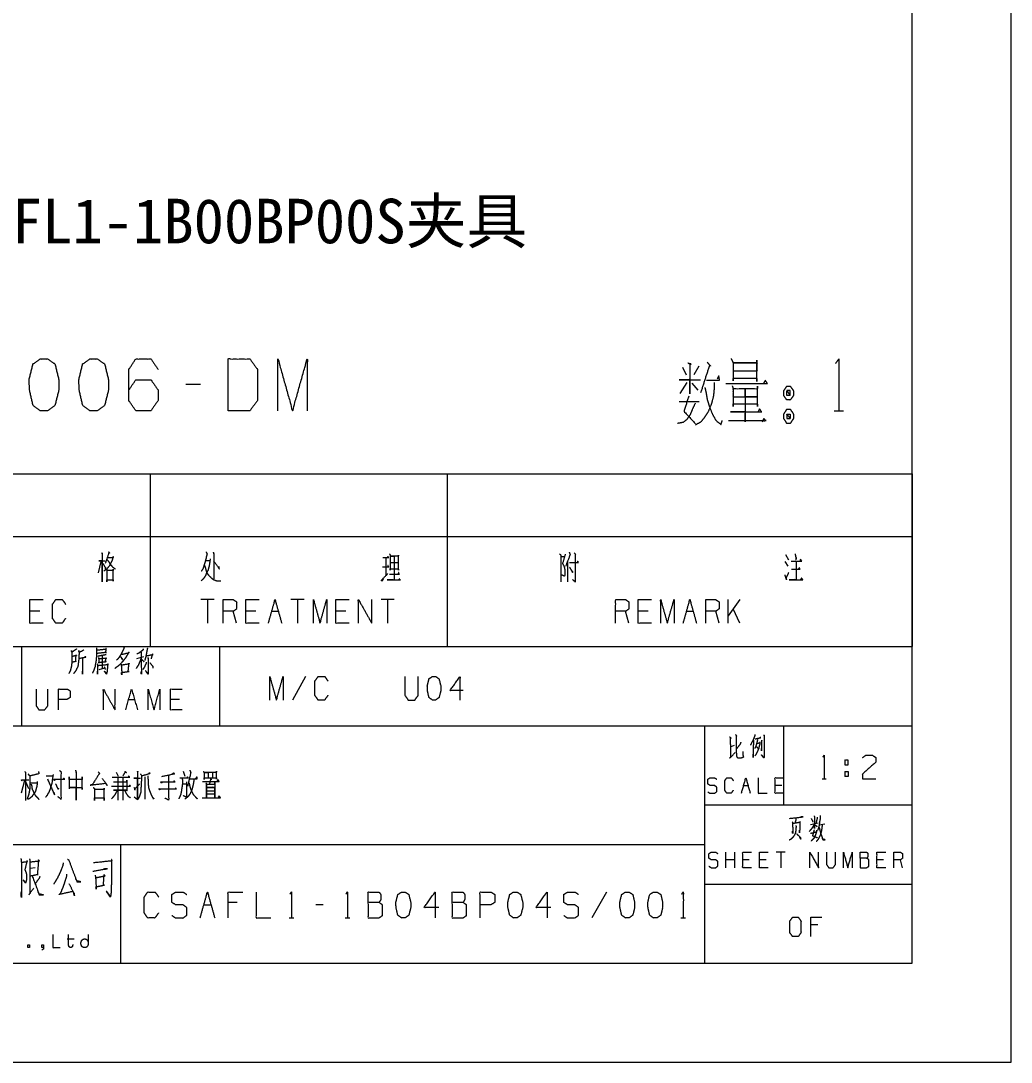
# Model space of a CAD drawing. Header units: millimetres. Extents: x 0 to 594, y 0 to 420.
# Drawn here: x 493.9 to 594, y 0 to 105.2 of the extents above; entities that cross this region are included whole.
import ezdxf

# ---------------------------------------------------------------- set-up
doc = ezdxf.new("R2010")
doc.units = ezdxf.units.MM
doc.layers.add('101', color=7, linetype='Continuous', true_color=0xffffff)

msp = doc.modelspace()

# ---------------------------------------------------------------- linework, layer by layer
at = {"layer": '101', "color": 133, "linetype": 'Continuous', "lineweight": 18}
for p, q in [((594, 0), (594, 420)), ((584, 10), (584, 410)), ((404, 42), (584, 42)), ((494, 42), (494, 34)), ((514, 42), (514, 34)), ((404, 34), (584, 34)), ((563, 34), (563, 10)), ((571, 34), (571, 26)), ((563, 26), (584, 26)), ((454, 22), (563, 22)), ((504, 22), (504, 10)), ((563, 18), (584, 18)), ((25, 10), (584, 10)), ((404, 10), (584, 10)), ((0, 0), (594, 0))]:
    msp.add_line(p, q, dxfattribs=at)
at = {"layer": '101', "color": 72, "linetype": 'Continuous', "lineweight": 18}
for p, q in [((560.79, 70.22), (561.14, 69.45)), ((562.42, 70.33), (561.92, 69.45)), ((512.08, 68.46), (510.6, 68.46)), ((561.22, 68.68), (560.52, 67.58)), ((561.72, 68.62), (562.35, 67.91)), ((560.44, 66.75), (562.46, 66.75)), ((576.12, 65.81), (577.05, 65.81)), ((482, 59.46), (507, 59.46)), ((507, 59.46), (537, 59.46)), ((507, 59.46), (507, 53.11)), ((537, 59.46), (584, 59.46)), ((537, 59.46), (537, 53.11)), ((584, 59.46), (584, 53.11)), ((482, 53.11), (507, 53.11)), ((507, 53.11), (537, 53.11)), ((507, 53.11), (507, 42)), ((537, 53.11), (584, 53.11)), ((537, 53.11), (537, 42)), ((584, 53.11), (584, 42)), ((502.02, 50.6), (501.74, 49.45)), ((512.6, 50.68), (513.03, 50.68)), ((530.81, 50.95), (530.81, 49.13)), ((548.52, 51.1), (548.87, 51.1)), ((549.17, 50.6), (549.17, 48.53)), ((549.84, 51.45), (550.02, 51.3)), ((571.12, 50.6), (571.42, 50.13)), ((571.21, 51.3), (571.51, 50.75)), ((531.25, 50.48), (532.03, 50.48)), ((513.45, 46.74), (512.11, 46.74)), ((512.78, 46.74), (512.78, 44.36)), ((522.56, 46.74), (521.21, 46.74)), ((521.88, 46.74), (521.88, 44.36)), ((531.66, 46.74), (530.32, 46.74)), ((530.99, 46.74), (530.99, 44.36)), ((566.58, 46.74), (565.41, 45.09)), ((565.41, 44.36), (565.41, 46.74)), ((495.85, 45.56), (494.84, 45.56)), ((515.73, 44.36), (515.39, 45.56)), ((517.67, 45.56), (516.66, 45.56)), ((519.27, 45.56), (519.94, 45.56)), ((526.77, 45.56), (525.76, 45.56)), ((555.37, 44.36), (555.04, 45.56)), ((557.31, 45.56), (556.31, 45.56)), ((561.19, 45.56), (561.87, 45.56)), ((564.48, 44.36), (564.14, 45.56)), ((566.58, 44.36), (565.91, 45.79)), ((482, 42), (507, 42)), ((502.15, 41.07), (502.13, 39.77)), ((507, 42), (537, 42)), ((537, 42), (584, 42)), ((505.64, 40.78), (506.36, 40.98)), ((501.85, 39.68), (502.4, 39.83)), ((522.7, 38.97), (521.36, 36.59)), ((504.82, 36.66), (505.41, 36.66)), ((509.94, 36.66), (509.05, 36.66)), ((565.71, 31.9), (566.03, 32.02)), ((494.3, 28.47), (493.97, 27.19)), ((496.49, 28.92), (497.16, 28.92)), ((503.55, 29.29), (503.76, 28.89)), ((506.44, 28.82), (506.44, 26.59)), ((510.31, 29.39), (510.49, 28.89)), ((513.29, 29.24), (513.29, 28.79)), ((574.89, 28.63), (575.31, 28.63)), ((577.2, 29.36), (577.2, 28.88)), ((577.2, 29.36), (577.53, 29.36)), ((494.41, 28.29), (494.71, 27.64)), ((494.83, 28.24), (495.54, 28.24)), ((510.24, 28.12), (510.61, 28.12)), ((512.67, 27.42), (513.52, 27.42)), ((566.97, 27.96), (567.41, 27.96)), ((570.81, 27.96), (570.14, 27.96)), ((505.38, 26.82), (505.7, 26.54)), ((512.67, 27.12), (513.5, 27.12)), ((573.71, 24.03), (574.5, 24.2)), ((574.61, 23.97), (575.16, 24.09)), ((565.17, 19.65), (565.17, 21.22)), ((566.06, 19.65), (566.06, 21.22)), ((571.15, 21.22), (570.26, 21.22)), ((570.71, 21.22), (570.71, 19.65)), ((566.06, 20.45), (565.17, 20.45)), ((567.53, 20.45), (566.87, 20.45)), ((569.23, 20.45), (568.56, 20.45)), ((581.11, 20.45), (580.44, 20.45)), ((583.03, 19.65), (582.81, 20.45)), ((495.37, 19.65), (494.85, 19.58)), ((553.12, 17.19), (551.64, 14.57)), ((512.41, 15.89), (513.15, 15.89)), ((515.78, 16.14), (514.87, 16.14)), ((524.47, 15.89), (523.72, 15.89)), ((521.03, 14.57), (521.5, 14.57)), ((526.69, 14.57), (527.16, 14.57)), ((560.63, 14.57), (561.1, 14.57)), ((574.45, 13.87), (573.76, 13.87)), ((498.59, 12.45), (499.32, 12.45))]:
    msp.add_line(p, q, dxfattribs=at)
for points, knots in [([(496.63, 65.81), (497.37, 66.36), (497.76, 67.91), (497.76, 68.95), (497.37, 70.55), (496.63, 71.05), (495.89, 71.05), (495.15, 70.55), (494.76, 68.95), (494.8, 67.91), (495.15, 66.36), (495.89, 65.81), (496.63, 65.81)], [0, 0, 0.067524, 0.183971, 0.260583, 0.380943, 0.44614, 0.500307, 0.565503, 0.685863, 0.762528, 0.878309, 0.945834, 1, 1]), ([(501.65, 65.81), (502.39, 66.36), (502.78, 67.91), (502.78, 68.95), (502.39, 70.55), (501.65, 71.05), (500.91, 71.05), (500.17, 70.55), (499.78, 68.95), (499.82, 67.91), (500.17, 66.36), (500.91, 65.81), (501.65, 65.81)], [0, 0, 0.067527, 0.183972, 0.260585, 0.380944, 0.446143, 0.500306, 0.565505, 0.685864, 0.76253, 0.87831, 0.945837, 1, 1]), ([(504.84, 67.91), (505.54, 68.95), (507.06, 68.95), (507.8, 67.91), (507.8, 66.86), (507.06, 65.81), (505.54, 65.81), (504.84, 66.86), (504.84, 70), (505.54, 71.05), (507.06, 71.05), (507.8, 70)], [0, 0, 0.076964, 0.169762, 0.248074, 0.312019, 0.39033, 0.483128, 0.560092, 0.751927, 0.82889, 0.921688, 1, 1]), ([(514.88, 65.81), (517.06, 65.81), (517.84, 66.86), (517.84, 70), (517.06, 71.05), (514.88, 71.05), (514.88, 65.81)], [0, 0, 0.142135, 0.22716, 0.43179, 0.516816, 0.658951, 1, 1]), ([(519.9, 65.81), (519.9, 71.05), (521.38, 65.81), (522.86, 71.05), (522.86, 65.81)], [0, 0, 0.245192, 0.5, 0.754808, 1, 1]), ([(561.33, 70.66), (561.68, 70.5), (561.53, 70.61), (561.53, 67.52), (561.53, 68.95), (560.44, 68.95), (562.62, 68.95)], [0, 0, 0.046314, 0.069117, 0.437815, 0.608997, 0.739331, 1, 1]), ([(563.28, 70.72), (563.63, 70.33), (563.52, 70.44), (562.62, 67.63)], [0, 0, 0.143535, 0.187763, 1, 1]), ([(565.69, 71.1), (565.89, 70.72), (565.89, 68.84), (565.89, 69.12), (568.3, 69.12), (568.3, 68.79), (568.3, 70.94), (568.3, 70.66), (565.89, 70.66), (568.3, 70.66), (568.3, 69.83), (565.89, 69.83)], [0, 0, 0.027307, 0.145701, 0.163112, 0.315749, 0.336642, 0.472447, 0.489858, 0.642494, 0.795131, 0.847364, 1, 1]), ([(576.27, 70.61), (576.59, 71.05), (576.59, 65.81)], [0, 0, 0.09349, 1, 1]), ([(563.98, 68.68), (563.98, 68.02), (563.91, 67.3), (563.71, 66.53), (563.4, 65.76), (563.05, 65.2), (562.66, 64.71), (562.11, 64.38)], [0, 0, 0.134098, 0.280226, 0.441583, 0.610314, 0.742768, 0.870661, 1, 1]), ([(563.2, 68.9), (564.53, 68.9), (564.45, 69.34), (564.3, 69.06)], [0, 0, 0.63414, 0.848461, 1, 1]), ([(565.18, 68.57), (569.35, 68.57), (569.16, 68.9), (568.96, 68.57)], [0, 0, 0.844515, 0.922258, 1, 1]), ([(563.05, 68.18), (563.17, 67.63), (563.28, 66.97), (563.52, 66.2), (563.83, 65.43), (564.18, 64.82), (564.68, 64.43), (564.8, 64.82)], [0, 0, 0.122116, 0.267687, 0.442437, 0.622807, 0.774614, 0.912625, 1, 1]), ([(565.81, 68.35), (565.89, 68.07), (565.89, 66.25), (565.89, 66.53), (568.38, 66.53), (568.38, 66.25), (568.38, 68.29), (568.38, 68.02), (565.89, 68.02), (565.89, 67.24), (568.38, 67.24), (567.13, 67.24), (567.13, 68.02), (567.13, 64.71), (567.13, 65.7), (565.65, 65.7), (568.77, 65.7), (568.57, 66.03), (568.42, 65.7)], [0, 0, 0.011507, 0.084582, 0.095654, 0.195852, 0.206924, 0.288857, 0.299929, 0.400127, 0.431128, 0.531326, 0.581426, 0.612427, 0.745292, 0.785151, 0.844643, 0.96989, 0.985311, 1, 1]), ([(571.68, 68.29), (571.33, 68.29), (571.02, 67.85), (571.02, 67.35), (571.33, 66.91), (571.68, 66.91), (572, 67.35), (572, 67.85), (571.68, 68.29)], [0, 0, 0.091005, 0.23114, 0.359866, 0.5, 0.591005, 0.731138, 0.859865, 1, 1]), ([(571.68, 67.35), (571.68, 67.85), (571.33, 67.85)], [0, 0, 0.585837, 1, 1]), ([(571.33, 67.35), (571.68, 67.35), (571.33, 67.85), (571.33, 67.35)], [0, 0, 0.24115, 0.658892, 1, 1]), ([(562.07, 66.58), (561.76, 65.92), (561.57, 65.43), (561.22, 64.93), (560.87, 64.65), (560.28, 64.54)], [0, 0, 0.251053, 0.434039, 0.642622, 0.795772, 1, 1]), ([(561.41, 67.3), (560.94, 65.76), (562.11, 64.49)], [0, 0, 0.483236, 1, 1]), ([(572, 65.48), (571.68, 65.98), (571.33, 65.98), (571.02, 65.48), (571.02, 65.04), (571.33, 64.54), (571.68, 64.54), (572, 65.04), (572, 65.48)], [0, 0, 0.149201, 0.238509, 0.38771, 0.5, 0.649201, 0.738509, 0.88771, 1, 1]), ([(571.68, 65.48), (571.33, 65.48), (571.68, 65.04), (571.68, 65.48)], [0, 0, 0.258809, 0.67459, 1, 1]), ([(571.33, 65.48), (571.33, 65.04), (571.68, 65.04)], [0, 0, 0.557, 1, 1]), ([(565.42, 64.82), (569.2, 64.82), (569, 65.04), (568.85, 64.71)], [0, 0, 0.851383, 0.917655, 1, 1]), ([(502.78, 51.58), (502.88, 51.43), (502.81, 51.45), (502.46, 50.38)], [0, 0, 0.132127, 0.18606, 1, 1]), ([(502.09, 51.45), (502.19, 51.35), (502.14, 51.43), (502.14, 48.53), (502.14, 50.65), (501.79, 50.65), (502.44, 50.65)], [0, 0, 0.023246, 0.037896, 0.500412, 0.839325, 0.895699, 1, 1]), ([(502.71, 51), (503.26, 51), (503.27, 51.1), (503.11, 50.62), (502.88, 50.18), (502.62, 49.85), (502.3, 49.6)], [0, 0, 0.220965, 0.261917, 0.463928, 0.667686, 0.836825, 1, 1]), ([(502.64, 50.78), (502.81, 50.55), (503.01, 50.25), (503.18, 50.05), (503.5, 49.8)], [0, 0, 0.217552, 0.489381, 0.692327, 1, 1]), ([(513.06, 50.85), (512.95, 50.13), (512.88, 49.9), (512.85, 49.73), (512.74, 49.55), (512.65, 49.35), (512.6, 49.2), (512.48, 49), (512.37, 48.85), (512.14, 48.63)], [0, 0, 0.296652, 0.392139, 0.464421, 0.547265, 0.635793, 0.700209, 0.795425, 0.869798, 1, 1]), ([(512.65, 51.55), (512.74, 51.33), (512.65, 51), (512.62, 50.83), (512.55, 50.6), (512.48, 50.35), (512.41, 50.13), (512.35, 49.93), (512.27, 49.77), (512.16, 49.6)], [0, 0, 0.116544, 0.278924, 0.364995, 0.478698, 0.603958, 0.717661, 0.817413, 0.901351, 1, 1]), ([(513.36, 51.53), (513.43, 51.35), (513.43, 48.83)], [0, 0, 0.069554, 1, 1]), ([(513.4, 50.65), (513.98, 49.85), (513.98, 50.08)], [0, 0, 0.81482, 1, 1]), ([(530.49, 50.98), (531.1, 50.98), (531.02, 51.08), (530.99, 50.95)], [0, 0, 0.704243, 0.847777, 1, 1]), ([(531.17, 51.38), (531.25, 51.23), (531.25, 49.73), (531.25, 49.85), (532.07, 49.85), (532.07, 49.73), (532.07, 51.23), (532.07, 51.12), (531.25, 51.12), (531.64, 51.12), (531.64, 48.73), (530.94, 48.73), (532.28, 48.73), (532.19, 48.78), (532.17, 48.83), (532.07, 48.67)], [0, 0, 0.016858, 0.162101, 0.174205, 0.252928, 0.265032, 0.410275, 0.419958, 0.498681, 0.536329, 0.768718, 0.837174, 0.967243, 0.977076, 0.98221, 1, 1]), ([(548.34, 51.38), (548.5, 51.23), (548.5, 48.53)], [0, 0, 0.074913, 1, 1]), ([(548.94, 51.33), (548.66, 50.38), (548.77, 50.2), (548.84, 50.02), (548.91, 49.68), (548.91, 49.25), (548.84, 49.1), (548.59, 49.23)], [0, 0, 0.37982, 0.458229, 0.530553, 0.667378, 0.830233, 0.893776, 1, 1]), ([(549.33, 51.53), (549.44, 51.3), (548.96, 50.08)], [0, 0, 0.159107, 1, 1]), ([(549.35, 50.48), (550.27, 50.48), (550.2, 50.62), (550.14, 50.5)], [0, 0, 0.752923, 0.888763, 1, 1]), ([(549.95, 51.35), (549.95, 48.53), (549.68, 48.75)], [0, 0, 0.890401, 1, 1]), ([(572.26, 50.6), (572.26, 48.75), (571.55, 48.75), (572.94, 48.75), (572.8, 48.9), (572.71, 48.75)], [0, 0, 0.426906, 0.590047, 0.912256, 0.959823, 1, 1]), ([(571.78, 50.62), (572.84, 50.62), (572.71, 50.83), (572.66, 50.65)], [0, 0, 0.717261, 0.876328, 1, 1]), ([(572.17, 51.35), (572.26, 50.87), (572.27, 50.98), (572.22, 50.75)], [0, 0, 0.592184, 0.71666, 1, 1]), ([(502.18, 50.43), (502.48, 49.95), (502.48, 50.02), (502.44, 49.83)], [0, 0, 0.668993, 0.75826, 1, 1]), ([(502.62, 49.8), (502.62, 48.55), (502.62, 48.73), (503.26, 48.73), (503.26, 48.6), (503.26, 49.8), (503.26, 49.68), (502.69, 49.68)], [0, 0, 0.306602, 0.349526, 0.505604, 0.536265, 0.830602, 0.861262, 1, 1]), ([(512.48, 50.2), (512.55, 50.02), (512.6, 49.83), (512.64, 49.65), (512.81, 49.3), (512.9, 49.2), (513.15, 48.95), (513.29, 48.83), (513.47, 48.73), (513.71, 48.65), (513.94, 48.65), (514.12, 48.63)], [0, 0, 0.075197, 0.157622, 0.228747, 0.384954, 0.438112, 0.578249, 0.653431, 0.734341, 0.837339, 0.928876, 1, 1]), ([(530.48, 50.05), (531.1, 50.05), (531.02, 50.2), (530.99, 50.08)], [0, 0, 0.676561, 0.857934, 1, 1]), ([(531.17, 49.3), (532.17, 49.3), (532.1, 49.48), (532.03, 49.33)], [0, 0, 0.739673, 0.878255, 1, 1]), ([(549.37, 50), (549.68, 49.48), (549.7, 49.58), (549.61, 49.6)], [0, 0, 0.760418, 0.886215, 1, 1]), ([(571.12, 49.23), (571.3, 48.73), (571.27, 48.95), (571.53, 49.48)], [0, 0, 0.39393, 0.563113, 1, 1]), ([(571.8, 49.8), (572.68, 49.8), (572.59, 49.95), (572.5, 49.83)], [0, 0, 0.729813, 0.873574, 1, 1]), ([(530.57, 48.85), (530.41, 48.6), (530.34, 48.67), (531.02, 49.38)], [0, 0, 0.214427, 0.289033, 1, 1]), ([(496.18, 44.36), (494.84, 44.36), (494.84, 46.74), (496.18, 46.74)], [0, 0, 0.26539, 0.73461, 1, 1]), ([(498.44, 44.84), (498.11, 44.36), (497.45, 44.36), (497.12, 44.84), (497.12, 46.26), (497.45, 46.74), (498.12, 46.74), (498.46, 46.26)], [0, 0, 0.114572, 0.243369, 0.357936, 0.638584, 0.753151, 0.885433, 1, 1]), ([(514.38, 44.36), (514.38, 46.74), (515.39, 46.74), (515.73, 46.51), (515.73, 45.79), (515.39, 45.56), (514.38, 45.56)], [0, 0, 0.400952, 0.571031, 0.639278, 0.761674, 0.829921, 1, 1]), ([(518, 44.36), (516.66, 44.36), (516.66, 46.74), (518, 46.74)], [0, 0, 0.26539, 0.73461, 1, 1]), ([(518.94, 44.36), (519.61, 46.74), (520.28, 44.36)], [0, 0, 0.499999, 1, 1]), ([(523.49, 44.36), (523.49, 46.74), (524.16, 44.36), (524.83, 46.74), (524.83, 44.36)], [0, 0, 0.245192, 0.500001, 0.754808, 1, 1]), ([(527.11, 44.36), (525.76, 44.36), (525.76, 46.74), (527.11, 46.74)], [0, 0, 0.26539, 0.73461, 1, 1]), ([(528.04, 44.36), (528.04, 46.74), (529.38, 44.36), (529.38, 46.74)], [0, 0, 0.317574, 0.682426, 1, 1]), ([(554.03, 44.36), (554.03, 46.74), (555.04, 46.74), (555.37, 46.51), (555.37, 45.79), (555.04, 45.56), (554.03, 45.56)], [0, 0, 0.400952, 0.571031, 0.639278, 0.761674, 0.829921, 1, 1]), ([(557.65, 44.36), (556.31, 44.36), (556.31, 46.74), (557.65, 46.74)], [0, 0, 0.26539, 0.73461, 1, 1]), ([(558.58, 44.36), (558.58, 46.74), (559.25, 44.36), (559.93, 46.74), (559.93, 44.36)], [0, 0, 0.245192, 0.499999, 0.754808, 1, 1]), ([(563.14, 44.36), (563.14, 46.74), (564.14, 46.74), (564.48, 46.51), (564.48, 45.79), (564.14, 45.56), (563.14, 45.56)], [0, 0, 0.400951, 0.571036, 0.639278, 0.761673, 0.829915, 1, 1]), ([(499.56, 41.75), (499.5, 41.71), (499.07, 41.42), (499.04, 41.6), (499.09, 41.42), (499.09, 40.85), (499.07, 40.49), (499.06, 40.25), (499.03, 40.01), (498.98, 39.79), (498.92, 39.57), (498.84, 39.41), (498.78, 39.28)], [0, 0, 0.024368, 0.186804, 0.243943, 0.302152, 0.485021, 0.597665, 0.675193, 0.753197, 0.825097, 0.898188, 0.953343, 1, 1]), ([(499.12, 40.43), (499.15, 40.45), (499.51, 40.52), (499.46, 40.49), (499.51, 41.18), (499.54, 41.09), (499.11, 40.98)], [0, 0, 0.022681, 0.239272, 0.269991, 0.67699, 0.732558, 1, 1]), ([(500.29, 41.66), (500.04, 41.49), (499.81, 41.42), (499.78, 41.6), (499.81, 41.33), (499.79, 41.07), (499.78, 40.78), (499.76, 40.54), (499.73, 40.32), (499.7, 40.08), (499.65, 39.9), (499.57, 39.77), (499.5, 39.61), (499.42, 39.48), (499.34, 39.37), (499.26, 39.28)], [0, 0, 0.096323, 0.172942, 0.229419, 0.31342, 0.396988, 0.487497, 0.564128, 0.634338, 0.711439, 0.768977, 0.817389, 0.871907, 0.92032, 0.962889, 1, 1]), ([(501.56, 41.86), (501.57, 41.66), (501.57, 41.31), (501.56, 40.98), (501.54, 40.76), (501.51, 40.47), (501.46, 40.23), (501.42, 39.96), (501.35, 39.77), (501.28, 39.57), (501.15, 39.32)], [0, 0, 0.076501, 0.212087, 0.339339, 0.424292, 0.535104, 0.630037, 0.733303, 0.813244, 0.895183, 1, 1]), ([(501.6, 41.64), (502.57, 41.75), (502.52, 41.8), (502.48, 41.4), (502.56, 41.4), (501.59, 41.29)], [0, 0, 0.391065, 0.416908, 0.577568, 0.608919, 1, 1]), ([(502.56, 41.2), (502.51, 41.16), (502.12, 41.09), (501.9, 41.05), (501.7, 41)], [0, 0, 0.072258, 0.516577, 0.766872, 1, 1]), ([(504.13, 41.25), (504.18, 41.22), (504.88, 41.38), (504.83, 41.42), (504.71, 41.2), (504.57, 40.96), (504.43, 40.76), (504.27, 40.56), (504.1, 40.36), (503.91, 40.16), (503.71, 39.99), (503.55, 39.88), (503.43, 39.77)], [0, 0, 0.017087, 0.254606, 0.275863, 0.359627, 0.452281, 0.53264, 0.616083, 0.702808, 0.792983, 0.881824, 0.944958, 1, 1]), ([(504.35, 41.93), (504.33, 41.78), (504.15, 41.42), (504.04, 41.2), (503.91, 41), (503.76, 40.78), (503.6, 40.63)], [0, 0, 0.101777, 0.36375, 0.525151, 0.678919, 0.856079, 1, 1]), ([(506.3, 41.75), (506.27, 41.66), (506.07, 41.49), (505.85, 41.33), (505.66, 41.25)], [0, 0, 0.111866, 0.433083, 0.752722, 1, 1]), ([(506.08, 41.42), (506.1, 39.68), (506.11, 39.19), (506.08, 39.28), (506.1, 39.48)], [0, 0, 0.691284, 0.883885, 0.921007, 1, 1]), ([(506.71, 41.84), (506.69, 41.73), (506.61, 41.27), (506.55, 40.96), (506.44, 40.58)], [0, 0, 0.086565, 0.451627, 0.696476, 1, 1]), ([(506.58, 41.05), (507.28, 41.2), (507.22, 41.22), (507.08, 40.74)], [0, 0, 0.557075, 0.608386, 1, 1]), ([(499.79, 40.8), (500.5, 40.94), (500.45, 40.96), (500.37, 40.91)], [0, 0, 0.834801, 0.895274, 1, 1]), ([(500.15, 40.85), (500.15, 39.21), (500.14, 39.32), (500.15, 39.5)], [0, 0, 0.849787, 0.907774, 1, 1]), ([(501.65, 40.25), (501.67, 40.05), (501.68, 39.55), (501.67, 39.21), (501.65, 39.3), (501.68, 39.52)], [0, 0, 0.147471, 0.523365, 0.76867, 0.83502, 1, 1]), ([(501.68, 40.08), (502.74, 40.19), (502.71, 40.25), (502.7, 40.14), (502.65, 39.63), (502.63, 39.43), (502.57, 39.21), (502.37, 39.5), (502.59, 39.28)], [0, 0, 0.37408, 0.399746, 0.438828, 0.617586, 0.687454, 0.767884, 0.891101, 1, 1]), ([(501.77, 40.89), (501.79, 40.74), (501.82, 40.3), (501.81, 40.41), (502.54, 40.47), (502.48, 40.47), (502.52, 40.87), (502.56, 40.8), (501.79, 40.74)], [0, 0, 0.056492, 0.21748, 0.258025, 0.525912, 0.548628, 0.694157, 0.720792, 1, 1]), ([(503.96, 41), (503.99, 40.98), (504.16, 40.78), (504.18, 40.67), (504.12, 40.83)], [0, 0, 0.066027, 0.51959, 0.712136, 1, 1]), ([(504.04, 40.21), (504.07, 40.14), (504.1, 39.59), (504.12, 39.52), (504.12, 39.13), (504.1, 39.3), (504.1, 39.37), (504.86, 39.48), (504.77, 39.48), (504.85, 40.3), (504.88, 40.25), (504.83, 40.23), (504.08, 40.1)], [0, 0, 0.018828, 0.160986, 0.178485, 0.280675, 0.32627, 0.343302, 0.542022, 0.566109, 0.777123, 0.791034, 0.804348, 1, 1]), ([(506.08, 40.87), (505.99, 40.58), (505.88, 40.34), (505.79, 40.1), (505.69, 39.96), (505.58, 39.79)], [0, 0, 0.251915, 0.474139, 0.691324, 0.826702, 1, 1]), ([(506.1, 40.72), (506.3, 40.54), (506.35, 40.45)], [0, 0, 0.729132, 1, 1]), ([(506.6, 40.43), (506.58, 40.32), (506.41, 39.92), (506.24, 39.66)], [0, 0, 0.129623, 0.632932, 1, 1]), ([(506.74, 40.89), (506.82, 40.78), (506.78, 40.8), (506.8, 39.63), (506.8, 39.35), (506.78, 39.19), (506.53, 39.55), (506.78, 39.24)], [0, 0, 0.051679, 0.066293, 0.513636, 0.623353, 0.682731, 0.848101, 1, 1]), ([(506.96, 40.36), (507.24, 40.01), (507.28, 39.83)], [0, 0, 0.711826, 1, 1]), ([(502.35, 39.96), (502.41, 39.79), (502.45, 39.66)], [0, 0, 0.579206, 1, 1]), ([(519.08, 36.59), (519.08, 38.97), (519.75, 36.59), (520.42, 38.97), (520.42, 36.59)], [0, 0, 0.245192, 0.499999, 0.754808, 1, 1]), ([(524.96, 37.07), (524.62, 36.59), (523.97, 36.59), (523.63, 37.07), (523.63, 38.49), (523.97, 38.97), (524.64, 38.97), (524.97, 38.49)], [0, 0, 0.114567, 0.243366, 0.357933, 0.638582, 0.75315, 0.885433, 1, 1]), ([(532.74, 38.97), (532.74, 37.07), (533.06, 36.59), (533.73, 36.59), (534.08, 37.07), (534.08, 38.97)], [0, 0, 0.337151, 0.438599, 0.557785, 0.662849, 1, 1]), ([(535.84, 36.59), (536.18, 36.84), (536.36, 37.54), (536.36, 38.02), (536.18, 38.74), (535.84, 38.97), (535.51, 38.97), (535.17, 38.74), (535, 38.02), (535.01, 37.54), (535.17, 36.84), (535.51, 36.59), (535.84, 36.59)], [0, 0, 0.06753, 0.183975, 0.260587, 0.380945, 0.446147, 0.50031, 0.565507, 0.685867, 0.762532, 0.878313, 0.945837, 1, 1]), ([(538.63, 37.54), (537.29, 37.54), (538.3, 38.97), (538.3, 36.59)], [0, 0, 0.24587, 0.565293, 1, 1]), ([(495.47, 37.7), (495.47, 36.02), (495.75, 35.6), (496.34, 35.6), (496.65, 36.02), (496.65, 37.7)], [0, 0, 0.337151, 0.438599, 0.557782, 0.662849, 1, 1]), ([(497.73, 35.6), (497.73, 37.7), (498.62, 37.7), (498.92, 37.5), (498.92, 36.86), (498.61, 36.66), (497.73, 36.66)], [0, 0, 0.401145, 0.571315, 0.639588, 0.762043, 0.832818, 1, 1]), ([(502.26, 35.6), (502.26, 37.7), (503.44, 35.6), (503.44, 37.7)], [0, 0, 0.317575, 0.682425, 1, 1]), ([(506.78, 35.6), (506.78, 37.7), (507.38, 35.6), (507.97, 37.7), (507.97, 35.6)], [0, 0, 0.245192, 0.5, 0.754808, 1, 1]), ([(510.23, 35.6), (509.05, 35.6), (509.05, 37.7), (510.23, 37.7)], [0, 0, 0.265391, 0.734609, 1, 1]), ([(565.55, 32.87), (565.69, 32.75), (565.61, 32.79), (565.64, 30.8), (565.55, 30.72), (566.1, 31.28)], [0, 0, 0.060255, 0.090729, 0.714609, 0.752496, 1, 1]), ([(566.15, 33.1), (566.26, 32.95), (566.22, 33), (566.22, 32.56), (566.22, 31.73), (566.22, 31.42), (566.22, 31.34), (566.24, 30.95), (566.28, 30.84), (566.34, 30.78), (566.47, 30.74), (566.73, 30.76), (566.92, 30.82), (566.94, 30.84), (566.91, 31.38)], [0, 0, 0.050888, 0.067373, 0.186118, 0.412301, 0.497119, 0.519738, 0.627249, 0.65796, 0.681273, 0.718988, 0.791169, 0.845839, 0.852764, 1, 1]), ([(568.11, 33.1), (568.09, 33), (567.92, 32.54), (567.77, 32.27), (567.65, 32.02)], [0, 0, 0.089072, 0.504979, 0.766001, 1, 1]), ([(568.36, 32.62), (568.37, 32.58), (568.3, 32.29), (568.23, 32.02), (568.15, 31.84), (568.09, 31.69)], [0, 0, 0.044907, 0.350493, 0.635599, 0.84023, 1, 1]), ([(568.12, 32.69), (568.15, 32.67), (568.18, 32.67), (568.69, 32.79), (568.65, 32.79), (568.58, 32.75)], [0, 0, 0.049777, 0.090418, 0.822302, 0.883264, 1, 1]), ([(569, 33.08), (569.06, 33), (569.03, 32.98), (569.04, 30.93), (569.04, 30.91), (569.03, 30.78), (569, 30.74), (568.77, 31.05), (569, 30.76), (569.03, 30.84)], [0, 0, 0.031372, 0.042462, 0.676473, 0.682877, 0.721567, 0.737252, 0.857566, 0.97283, 1, 1]), ([(566.22, 31.63), (566.65, 32.17), (566.72, 32.35)], [0, 0, 0.77398, 1, 1]), ([(567.95, 32.54), (567.93, 30.78), (567.92, 30.91), (567.92, 30.93), (567.93, 31.11)], [0, 0, 0.841012, 0.900786, 0.91068, 1, 1]), ([(568.36, 32.23), (568.65, 32.29), (568.62, 32.35), (568.59, 32.13), (568.53, 31.92), (568.5, 31.75), (568.44, 31.59), (568.37, 31.44), (568.3, 31.28), (568.23, 31.15), (568.15, 31.01), (568.09, 30.95)], [0, 0, 0.158199, 0.194491, 0.315854, 0.429576, 0.518477, 0.61133, 0.697145, 0.792864, 0.869069, 0.954884, 1, 1]), ([(568.21, 31.92), (568.34, 31.8), (568.37, 31.69)], [0, 0, 0.627275, 1, 1]), ([(568.78, 32.52), (568.81, 32.48), (568.78, 32.46), (568.78, 31.46), (568.77, 31.57), (568.78, 31.69)], [0, 0, 0.03871, 0.066082, 0.824705, 0.904515, 1, 1]), ([(574.96, 30.81), (575.1, 31.01), (575.1, 28.63)], [0, 0, 0.093487, 1, 1]), ([(577.2, 30.06), (577.2, 30.53), (577.53, 30.53), (577.53, 30.06), (577.2, 30.06)], [0, 0, 0.2929, 0.5, 0.7929, 1, 1]), ([(578.98, 30.78), (579.3, 31.01), (579.99, 31.01), (580.32, 30.78), (580.32, 30.31), (578.96, 29.11), (578.98, 28.63), (580.32, 28.63)], [0, 0, 0.069688, 0.192979, 0.265274, 0.350227, 0.674742, 0.759753, 1, 1]), ([(497.83, 29.47), (497.98, 29.37), (497.98, 26.57), (497.67, 26.82)], [0, 0, 0.051488, 0.883802, 1, 1]), ([(499.44, 29.49), (499.53, 29.27), (499.51, 29.32), (499.51, 26.47), (499.51, 27.74), (498.84, 27.74), (500.11, 27.74), (500.11, 27.54), (500.11, 28.82), (500.11, 28.57), (498.8, 28.57), (498.8, 28.82), (498.8, 27.62)], [0, 0, 0.022286, 0.027176, 0.289922, 0.407467, 0.469386, 0.586709, 0.605148, 0.722692, 0.74574, 0.866322, 0.88937, 1, 1]), ([(511, 29.49), (511.1, 29.29), (510.77, 27.84)], [0, 0, 0.132014, 1, 1]), ([(494.04, 28.42), (493.98, 28.54), (494.73, 28.54)], [0, 0, 0.154621, 1, 1]), ([(494.32, 29.37), (494.39, 29.27), (494.39, 26.44)], [0, 0, 0.041549, 1, 1]), ([(494.83, 28.92), (494.83, 27.64), (494.8, 27.52), (494.78, 27.37), (494.71, 27.02), (494.55, 26.57)], [0, 0, 0.533406, 0.587752, 0.650939, 0.800321, 1, 1]), ([(495.7, 29.37), (495.75, 29.14), (494.83, 28.92), (494.67, 29.12)], [0, 0, 0.16132, 0.82168, 1, 1]), ([(497.18, 29.07), (497.06, 28.19), (497.02, 28.07), (496.95, 27.87), (496.9, 27.64), (496.81, 27.44), (496.74, 27.24), (496.65, 27.12), (496.56, 26.94), (496.42, 26.77)], [0, 0, 0.358966, 0.411733, 0.4979, 0.591798, 0.680619, 0.766787, 0.828974, 0.908612, 1, 1]), ([(496.6, 28.62), (497.32, 27.02), (497.34, 27.24)], [0, 0, 0.886139, 1, 1]), ([(497.39, 28.57), (497.3, 28.44), (497.27, 28.59), (498.35, 28.59), (498.26, 28.69), (498.19, 28.57)], [0, 0, 0.092089, 0.184788, 0.833336, 0.913618, 1, 1]), ([(501.75, 29.32), (501.89, 29.17), (501.86, 29.17), (501.13, 28.02), (500.92, 27.99), (502.49, 28.19), (502.65, 27.97), (502.16, 28.67)], [0, 0, 0.045474, 0.053272, 0.353142, 0.400253, 0.750081, 0.810872, 1, 1]), ([(503.16, 28.79), (504.93, 28.79), (504.82, 28.89), (504.77, 28.77)], [0, 0, 0.862598, 0.933731, 1, 1]), ([(503.3, 28.34), (504.65, 28.34), (504.65, 28.49), (504.65, 27.42), (504.65, 27.49), (503.3, 27.49), (504.59, 27.49), (504.59, 27.44)], [0, 0, 0.252177, 0.280335, 0.482138, 0.496218, 0.748394, 0.990614, 1, 1]), ([(503.76, 26.47), (503.76, 28.79), (504.24, 28.79), (504.24, 26.47)], [0, 0, 0.45346, 0.54654, 1, 1]), ([(504.43, 29.39), (504.59, 29.27), (504.47, 29.32), (504.22, 28.92)], [0, 0, 0.250978, 0.416532, 1, 1]), ([(505.68, 29.37), (505.77, 29.32), (505.72, 29.37), (505.72, 26.49), (505.72, 28.69), (505.35, 28.69), (506, 28.69)], [0, 0, 0.016184, 0.027801, 0.485999, 0.836621, 0.895774, 1, 1]), ([(506, 29.12), (506.13, 28.97), (506.04, 27.29), (505.93, 26.92), (505.77, 26.57)], [0, 0, 0.07349, 0.707416, 0.854699, 1, 1]), ([(506.16, 28.94), (506.99, 29.19), (506.87, 29.19), (506.87, 29.14)], [0, 0, 0.833148, 0.951981, 1, 1]), ([(506.76, 28.92), (506.78, 28.42), (506.8, 27.99), (506.85, 27.64), (507.03, 27.17), (507.2, 26.79), (507.33, 26.62), (507.36, 26.67), (507.28, 26.57)], [0, 0, 0.191685, 0.354655, 0.490281, 0.684457, 0.843292, 0.925406, 0.948866, 1, 1]), ([(508.21, 28.32), (508.14, 28.19), (508.07, 28.32), (509.52, 28.32), (509.41, 28.42), (509.36, 28.32)], [0, 0, 0.071965, 0.143931, 0.870242, 0.943284, 1, 1]), ([(509.27, 29.12), (509.36, 29.24), (509.45, 29.12), (508.12, 28.84)], [0, 0, 0.092225, 0.184436, 1, 1]), ([(508.86, 28.92), (508.86, 26.47), (508.49, 26.67)], [0, 0, 0.853178, 1, 1]), ([(510.24, 28.62), (510.26, 28.14), (510.18, 27.64), (510.15, 27.42), (510.08, 27.07), (510.01, 26.89), (509.88, 26.62)], [0, 0, 0.231256, 0.476935, 0.587745, 0.761465, 0.853297, 1, 1]), ([(509.99, 28.72), (510.86, 28.72), (510.77, 28.82), (510.72, 28.67)], [0, 0, 0.747508, 0.862678, 1, 1]), ([(511.42, 28.62), (511.4, 28.44), (511.35, 28.12), (511.3, 27.89), (511.23, 27.62), (511.14, 27.37), (511.02, 27.12), (510.86, 26.89), (510.68, 26.72), (510.5, 26.59)], [0, 0, 0.076304, 0.219155, 0.319438, 0.442616, 0.557647, 0.678657, 0.798196, 0.906092, 1, 1]), ([(510.96, 28.62), (511.74, 28.62), (511.72, 28.82), (511.58, 28.67)], [0, 0, 0.656496, 0.825988, 1, 1]), ([(512.27, 28.37), (513.95, 28.37), (513.86, 28.54), (513.75, 28.44)], [0, 0, 0.830865, 0.927877, 1, 1]), ([(512.36, 29.37), (512.46, 29.32), (512.46, 28.57), (512.46, 28.72), (513.7, 28.72), (513.7, 28.59), (513.7, 29.39), (513.7, 29.27), (512.46, 29.27), (512.85, 29.27), (512.85, 28.72)], [0, 0, 0.021391, 0.158237, 0.185606, 0.411358, 0.434166, 0.580135, 0.602943, 0.828695, 0.899646, 1, 1]), ([(513.08, 28.72), (513.17, 28.54), (513.1, 28.62), (512.99, 28.12)], [0, 0, 0.24197, 0.369174, 1, 1]), ([(563.34, 27.31), (563.56, 27.17), (564.02, 27.17), (564.24, 27.33), (564.24, 27.79), (564.02, 27.96), (563.57, 27.96), (563.34, 28.11), (563.34, 28.59), (563.57, 28.74), (564.02, 28.74), (564.24, 28.59)], [0, 0, 0.068036, 0.184055, 0.25452, 0.372334, 0.442799, 0.555845, 0.62637, 0.748393, 0.818918, 0.931964, 1, 1]), ([(565.92, 27.48), (565.7, 27.17), (565.27, 27.17), (565.05, 27.48), (565.05, 28.42), (565.27, 28.74), (565.71, 28.74), (565.94, 28.42)], [0, 0, 0.114568, 0.24337, 0.357938, 0.638582, 0.753151, 0.885432, 1, 1]), ([(568.44, 28.74), (568.44, 27.17), (569.33, 27.17)], [0, 0, 0.638726, 1, 1]), ([(571.03, 27.17), (570.14, 27.17), (570.14, 28.74), (571.03, 28.74)], [0, 0, 0.265394, 0.734606, 1, 1]), ([(577.53, 29.36), (577.53, 28.88), (577.2, 28.88)], [0, 0, 0.585801, 1, 1]), ([(495.58, 28.37), (495.56, 28.07), (495.54, 27.87), (495.47, 27.64), (495.42, 27.44), (495.38, 27.32), (495.27, 27.17), (495.15, 27.02), (495.04, 26.84), (494.9, 26.72), (494.74, 26.59), (494.64, 26.57)], [0, 0, 0.139341, 0.232438, 0.341791, 0.437731, 0.497963, 0.583138, 0.673297, 0.768173, 0.855677, 0.949484, 1, 1]), ([(494.97, 28.09), (495.03, 27.89), (495.04, 27.72), (495.08, 27.54), (495.15, 27.42), (495.2, 27.27), (495.29, 27.12), (495.38, 26.94), (495.49, 26.84), (495.56, 26.77), (495.66, 26.67), (495.75, 26.54)], [0, 0, 0.116115, 0.214828, 0.315022, 0.395615, 0.484903, 0.582612, 0.692629, 0.774427, 0.832285, 0.914083, 1, 1]), ([(497.43, 28.14), (497.69, 27.59), (497.75, 27.67)], [0, 0, 0.869226, 1, 1]), ([(501.24, 27.77), (501.38, 27.62), (501.38, 26.44), (501.38, 26.72), (502.33, 26.72), (502.33, 26.42), (502.33, 27.67), (502.33, 27.54), (501.4, 27.54)], [0, 0, 0.039476, 0.264469, 0.317127, 0.499887, 0.557332, 0.796685, 0.820621, 1, 1]), ([(503.07, 27.89), (505, 27.89), (504.93, 27.99), (504.89, 27.89)], [0, 0, 0.893961, 0.950786, 1, 1]), ([(503.64, 27.42), (503.55, 27.27), (503.43, 27.02), (503.27, 26.82), (503.09, 26.62)], [0, 0, 0.178476, 0.464428, 0.726399, 1, 1]), ([(504.42, 27.42), (504.5, 27.29), (504.59, 27.12), (504.75, 26.89), (505, 26.72)], [0, 0, 0.165013, 0.376332, 0.673344, 1, 1]), ([(505.35, 27.77), (505.46, 27.52), (505.42, 27.59), (505.93, 28.12)], [0, 0, 0.249547, 0.325739, 1, 1]), ([(508, 27.62), (507.96, 27.52), (507.87, 27.62), (509.64, 27.62), (509.55, 27.72), (509.52, 27.59)], [0, 0, 0.046716, 0.1055, 0.884008, 0.94278, 1, 1]), ([(510.66, 28.32), (510.66, 26.77), (510.31, 26.94)], [0, 0, 0.797155, 1, 1]), ([(510.91, 28.22), (510.96, 28.07), (511, 27.84), (511.09, 27.59), (511.21, 27.29), (511.32, 27.07), (511.49, 26.89), (511.74, 26.62)], [0, 0, 0.086283, 0.209802, 0.353598, 0.52959, 0.664483, 0.799383, 1, 1]), ([(512.62, 28.24), (512.69, 28.09), (512.69, 26.77), (512.69, 28.09), (513.54, 28.09), (513.54, 28.29), (513.54, 26.77), (513.54, 27.77), (512.62, 27.77), (513.52, 27.77)], [0, 0, 0.020198, 0.181592, 0.342985, 0.446325, 0.470687, 0.656441, 0.778247, 0.890199, 1, 1]), ([(512.25, 26.72), (514.09, 26.72), (513.96, 26.89), (513.86, 26.77)], [0, 0, 0.829346, 0.926044, 1, 1]), ([(571.61, 24.63), (572.96, 24.78), (572.9, 24.8), (572.76, 24.78)], [0, 0, 0.865801, 0.9055, 1, 1]), ([(571.88, 24.3), (571.91, 24.13), (571.92, 23.7), (571.92, 23.12), (571.91, 23.2), (571.91, 23.35)], [0, 0, 0.119124, 0.427226, 0.837796, 0.897359, 1, 1]), ([(571.91, 24.13), (572.7, 24.26), (572.65, 24.3), (572.64, 23.95), (572.64, 23.58), (572.62, 23.35), (572.61, 23.16), (572.59, 23.24), (572.62, 23.43)], [0, 0, 0.351973, 0.378523, 0.533485, 0.697421, 0.797812, 0.880032, 0.917027, 1, 1]), ([(572.23, 24.69), (572.26, 24.57), (572.16, 24.18)], [0, 0, 0.238947, 1, 1]), ([(573.79, 24.61), (573.93, 24.38), (573.96, 24.24)], [0, 0, 0.640215, 1, 1]), ([(574.1, 24.88), (574.13, 24.74), (574.13, 23.6), (574.1, 23.74), (574.13, 23.87)], [0, 0, 0.094653, 0.823642, 0.918296, 1, 1]), ([(574.39, 24.74), (574.39, 24.63), (574.28, 24.16)], [0, 0, 0.174306, 1, 1]), ([(574.7, 24.92), (574.7, 24.8), (574.69, 24.57), (574.64, 24.28), (574.6, 23.97), (574.54, 23.72), (574.47, 23.49), (574.45, 23.43)], [0, 0, 0.081859, 0.232245, 0.425428, 0.632112, 0.800316, 0.957949, 1, 1]), ([(572.24, 23.93), (572.27, 23.8), (572.26, 23.76), (572.24, 23.47), (572.2, 23.22), (572.16, 23.08), (572.08, 22.93), (571.99, 22.79), (571.85, 22.62), (571.7, 22.5), (571.58, 22.44)], [0, 0, 0.073226, 0.098425, 0.264943, 0.409701, 0.496587, 0.589741, 0.686971, 0.813795, 0.923946, 1, 1]), ([(574.12, 24.05), (573.98, 23.82), (573.85, 23.62), (573.72, 23.45), (573.59, 23.31)], [0, 0, 0.287226, 0.555122, 0.78619, 1, 1]), ([(573.71, 23.12), (574.34, 23.27), (574.35, 23.45), (574.35, 23.37), (574.28, 23.12), (574.17, 22.85), (574.07, 22.64), (573.96, 22.52), (573.85, 22.4), (573.78, 22.33)], [0, 0, 0.304482, 0.392589, 0.431627, 0.553718, 0.689476, 0.79837, 0.878843, 0.95475, 1, 1]), ([(574.09, 23.47), (573.93, 22.89), (574.03, 22.85), (574.15, 22.81), (574.26, 22.75), (574.41, 22.67)], [0, 0, 0.529111, 0.626299, 0.735529, 0.8521, 1, 1]), ([(574.13, 24.01), (574.31, 23.89), (574.39, 23.78)], [0, 0, 0.613114, 1, 1]), ([(574.91, 23.97), (574.86, 23.62), (574.82, 23.37), (574.77, 23.16), (574.72, 22.98), (574.6, 22.73), (574.5, 22.54), (574.38, 22.38), (574.29, 22.29)], [0, 0, 0.194372, 0.332631, 0.448612, 0.555647, 0.706159, 0.822691, 0.93385, 1, 1]), ([(574.58, 23.7), (574.61, 23.66), (574.76, 23.08), (574.86, 22.81), (574.96, 22.52), (574.99, 22.46), (575.21, 22.48), (574.99, 22.5), (574.92, 22.62)], [0, 0, 0.026719, 0.341744, 0.493483, 0.655462, 0.691641, 0.807838, 0.924035, 1, 1]), ([(572.32, 23.08), (572.52, 22.89), (572.64, 22.77), (572.7, 22.69), (572.74, 22.52), (572.65, 22.73)], [0, 0, 0.292982, 0.473564, 0.580849, 0.762105, 1, 1]), ([(563.46, 19.8), (563.68, 19.65), (564.14, 19.65), (564.36, 19.82), (564.36, 20.28), (564.14, 20.45), (563.69, 20.45), (563.46, 20.6), (563.46, 21.08), (563.69, 21.22), (564.14, 21.22), (564.36, 21.08)], [0, 0, 0.068036, 0.184055, 0.25452, 0.372334, 0.442799, 0.555845, 0.62637, 0.748393, 0.818918, 0.931964, 1, 1]), ([(567.76, 19.65), (566.87, 19.65), (566.87, 21.22), (567.76, 21.22)], [0, 0, 0.265394, 0.734606, 1, 1]), ([(569.45, 19.65), (568.56, 19.65), (568.56, 21.22), (569.45, 21.22)], [0, 0, 0.265388, 0.734612, 1, 1]), ([(573.65, 19.65), (573.65, 21.22), (574.54, 19.65), (574.54, 21.22)], [0, 0, 0.317575, 0.682425, 1, 1]), ([(575.35, 21.22), (575.35, 19.97), (575.56, 19.65), (576.01, 19.65), (576.24, 19.97), (576.24, 21.22)], [0, 0, 0.337153, 0.438603, 0.557779, 0.662847, 1, 1]), ([(577.05, 19.65), (577.05, 21.22), (577.49, 19.65), (577.94, 21.22), (577.94, 19.65)], [0, 0, 0.245192, 0.500001, 0.754808, 1, 1]), ([(578.75, 20.6), (578.75, 21.22), (579.41, 21.22), (579.52, 21.08), (579.52, 20.76), (579.41, 20.6), (578.75, 20.6), (578.75, 19.65), (579.4, 19.65), (579.62, 19.8), (579.62, 20.45), (579.41, 20.6)], [0, 0, 0.115918, 0.238844, 0.272468, 0.330426, 0.366584, 0.48951, 0.663387, 0.784158, 0.833483, 0.952451, 1, 1]), ([(581.33, 19.65), (580.44, 19.65), (580.44, 21.22), (581.33, 21.22)], [0, 0, 0.265388, 0.734612, 1, 1]), ([(582.14, 19.65), (582.14, 21.22), (582.81, 21.22), (583.03, 21.08), (583.03, 20.6), (582.81, 20.45), (582.14, 20.45)], [0, 0, 0.400955, 0.571034, 0.639279, 0.761676, 0.829921, 1, 1]), ([(493.93, 20.58), (493.98, 20.17), (493.98, 16.65), (493.95, 16.92), (493.98, 17.23)], [0, 0, 0.092137, 0.86992, 0.931161, 1, 1]), ([(494, 20.2), (494.61, 20.27), (494.54, 20.34), (494.34, 19.48), (494.34, 19.41), (494.39, 19.3), (494.46, 19.13), (494.51, 18.89), (494.51, 18.68), (494.49, 18.44), (494.46, 18.27), (494.39, 18.1), (494.17, 18.41), (494.39, 18.13)], [0, 0, 0.163213, 0.189962, 0.425149, 0.443501, 0.473932, 0.523767, 0.589293, 0.644347, 0.708903, 0.755238, 0.805073, 0.906208, 1, 1]), ([(494.81, 20.55), (494.83, 20.24), (494.83, 17.06), (494.73, 16.92), (495.22, 17.58)], [0, 0, 0.069653, 0.779472, 0.817267, 1, 1]), ([(494.85, 20.24), (495.81, 20.34), (495.71, 20.44), (495.59, 18.96), (495.66, 18.96), (494.88, 18.79)], [0, 0, 0.276542, 0.317649, 0.747834, 0.768982, 1, 1]), ([(498.2, 20.13), (498.17, 19.89), (497.9, 19.2), (497.66, 18.68), (497.41, 18.27), (497.24, 17.99)], [0, 0, 0.102841, 0.416509, 0.658909, 0.862495, 1, 1]), ([(498.63, 20.51), (498.76, 20.44), (499.59, 18.23), (499.98, 18.23), (499.61, 18.3), (499.46, 18.55)], [0, 0, 0.039541, 0.70512, 0.815248, 0.920314, 1, 1]), ([(501.27, 20.17), (503.15, 20.37), (503.1, 20.48), (503.07, 19.96), (503.07, 18.03), (503.05, 17.27), (503.02, 16.92), (502.98, 16.75), (502.95, 16.68), (502.54, 17.3), (502.95, 16.79)], [0, 0, 0.261648, 0.277492, 0.349233, 0.616765, 0.721922, 0.769815, 0.794639, 0.804773, 0.908173, 1, 1]), ([(498.54, 18.99), (498.54, 18.79), (498.32, 18.1), (498.34, 18.13), (498.12, 17.54), (497.88, 16.96), (497.78, 16.96), (499.15, 17.27)], [0, 0, 0.055449, 0.249407, 0.260725, 0.428474, 0.598624, 0.62477, 1, 1]), ([(501.19, 19.3), (502.66, 19.55), (502.51, 19.55), (502.24, 19.48)], [0, 0, 0.777945, 0.854701, 1, 1]), ([(501.44, 18.89), (501.49, 18.48), (501.54, 17.48), (501.51, 17.72), (502.39, 17.89), (502.27, 17.89), (502.34, 18.96), (502.41, 18.79), (501.51, 18.61)], [0, 0, 0.08584, 0.292106, 0.342088, 0.526358, 0.551471, 0.772215, 0.810799, 1, 1]), ([(495.07, 18.82), (495.78, 16.92), (496.22, 16.89), (495.78, 16.99), (495.68, 17.2)], [0, 0, 0.643821, 0.783835, 0.927245, 1, 1]), ([(495.83, 18.75), (495.76, 18.55), (495.34, 17.99)], [0, 0, 0.241281, 1, 1]), ([(498.76, 18.06), (499.29, 17.1), (499.34, 16.79), (499.24, 17.17)], [0, 0, 0.610117, 0.783655, 1, 1]), ([(507.84, 15.09), (507.47, 14.57), (506.75, 14.57), (506.38, 15.09), (506.38, 16.67), (506.75, 17.19), (507.49, 17.19), (507.86, 16.67)], [0, 0, 0.114572, 0.243368, 0.357936, 0.638583, 0.753151, 0.885428, 1, 1]), ([(509.19, 14.82), (509.56, 14.57), (510.32, 14.57), (510.69, 14.84), (510.69, 15.62), (510.32, 15.89), (509.58, 15.89), (509.19, 16.14), (509.19, 16.94), (509.58, 17.19), (510.32, 17.19), (510.69, 16.94)], [0, 0, 0.06804, 0.184057, 0.25452, 0.372334, 0.442798, 0.55584, 0.626371, 0.748393, 0.818923, 0.931966, 1, 1]), ([(514.87, 14.57), (514.87, 17.19), (516.35, 17.19)], [0, 0, 0.638735, 1, 1]), ([(517.7, 17.19), (517.7, 14.57), (519.18, 14.57)], [0, 0, 0.638728, 1, 1]), ([(521.11, 16.97), (521.27, 17.19), (521.27, 14.57)], [0, 0, 0.093489, 1, 1]), ([(526.77, 16.97), (526.92, 17.19), (526.92, 14.57)], [0, 0, 0.093489, 1, 1]), ([(529.01, 16.14), (529.01, 17.19), (530.12, 17.19), (530.3, 16.94), (530.3, 16.42), (530.12, 16.14), (529.01, 16.14), (529.01, 14.57), (530.1, 14.57), (530.47, 14.82), (530.47, 15.89), (530.12, 16.14)], [0, 0, 0.115916, 0.238848, 0.27247, 0.330428, 0.366583, 0.489516, 0.663389, 0.784165, 0.833488, 0.952454, 1, 1]), ([(532.76, 14.57), (533.13, 14.84), (533.32, 15.62), (533.32, 16.14), (533.13, 16.94), (532.76, 17.19), (532.39, 17.19), (532.02, 16.94), (531.82, 16.14), (531.84, 15.62), (532.02, 14.84), (532.39, 14.57), (532.76, 14.57)], [0, 0, 0.067525, 0.183971, 0.260584, 0.380944, 0.446141, 0.500306, 0.565504, 0.685863, 0.762529, 0.87831, 0.945835, 1, 1]), ([(536.15, 15.62), (534.67, 15.62), (535.78, 17.19), (535.78, 14.57)], [0, 0, 0.245868, 0.565294, 1, 1]), ([(537.5, 16.14), (537.5, 17.19), (538.61, 17.19), (538.78, 16.94), (538.78, 16.42), (538.61, 16.14), (537.5, 16.14), (537.5, 14.57), (538.59, 14.57), (538.96, 14.82), (538.96, 15.89), (538.61, 16.14)], [0, 0, 0.115916, 0.238845, 0.272467, 0.330425, 0.366581, 0.48951, 0.663384, 0.784156, 0.833483, 0.95245, 1, 1]), ([(540.33, 14.57), (540.33, 17.19), (541.44, 17.19), (541.81, 16.94), (541.81, 16.14), (541.42, 15.89), (540.33, 15.89)], [0, 0, 0.401142, 0.571312, 0.639587, 0.762041, 0.832816, 1, 1]), ([(544.07, 14.57), (544.44, 14.84), (544.64, 15.62), (544.64, 16.14), (544.44, 16.94), (544.07, 17.19), (543.7, 17.19), (543.33, 16.94), (543.13, 16.14), (543.15, 15.62), (543.33, 14.84), (543.7, 14.57), (544.07, 14.57)], [0, 0, 0.067525, 0.183971, 0.260584, 0.380944, 0.446141, 0.500306, 0.565504, 0.685863, 0.762529, 0.87831, 0.945835, 1, 1]), ([(547.47, 15.62), (545.98, 15.62), (547.1, 17.19), (547.1, 14.57)], [0, 0, 0.245868, 0.565294, 1, 1]), ([(548.79, 14.82), (549.16, 14.57), (549.92, 14.57), (550.29, 14.84), (550.29, 15.62), (549.92, 15.89), (549.18, 15.89), (548.79, 16.14), (548.79, 16.94), (549.18, 17.19), (549.92, 17.19), (550.29, 16.94)], [0, 0, 0.068034, 0.184057, 0.25452, 0.372334, 0.442797, 0.555846, 0.626371, 0.748393, 0.818918, 0.931966, 1, 1]), ([(555.39, 14.57), (555.76, 14.84), (555.95, 15.62), (555.95, 16.14), (555.76, 16.94), (555.39, 17.19), (555.02, 17.19), (554.64, 16.94), (554.45, 16.14), (554.47, 15.62), (554.64, 14.84), (555.02, 14.57), (555.39, 14.57)], [0, 0, 0.067525, 0.183971, 0.260584, 0.380944, 0.446141, 0.500306, 0.565504, 0.685863, 0.762529, 0.87831, 0.945835, 1, 1]), ([(558.21, 14.57), (558.59, 14.84), (558.78, 15.62), (558.78, 16.14), (558.59, 16.94), (558.21, 17.19), (557.84, 17.19), (557.47, 16.94), (557.28, 16.14), (557.3, 15.62), (557.47, 14.84), (557.84, 14.57), (558.21, 14.57)], [0, 0, 0.067525, 0.183971, 0.260584, 0.380944, 0.446141, 0.500306, 0.565504, 0.685863, 0.762529, 0.87831, 0.945835, 1, 1]), ([(560.71, 16.97), (560.87, 17.19), (560.87, 14.57)], [0, 0, 0.093497, 1, 1]), ([(571.92, 12.69), (572.48, 12.69), (572.76, 13.08), (572.76, 14.26), (572.48, 14.65), (571.92, 14.65), (571.63, 14.26), (571.63, 13.08), (571.92, 12.69)], [0, 0, 0.102683, 0.191619, 0.409478, 0.498413, 0.601096, 0.691619, 0.909477, 1, 1]), ([(573.76, 12.69), (573.76, 14.65), (574.88, 14.65)], [0, 0, 0.638735, 1, 1]), ([(497.17, 12.89), (497.17, 11.58), (497.91, 11.58)], [0, 0, 0.638722, 1, 1]), ([(499.18, 11.89), (499.13, 11.7), (499.02, 11.59), (498.89, 11.59), (498.77, 11.7), (498.73, 11.89), (498.73, 12.9)], [0, 0, 0.107406, 0.190396, 0.26402, 0.350759, 0.456999, 1, 1]), ([(500.73, 12.89), (500.73, 11.92), (500.67, 11.74), (500.57, 11.62), (500.43, 11.58), (500.3, 11.58), (500.17, 11.62), (500.06, 11.74), (500, 11.92), (500, 12.11), (500.06, 12.28), (500.17, 12.4), (500.3, 12.45), (500.43, 12.45), (500.57, 12.4), (500.67, 12.28), (500.73, 12.11)], [0, 0, 0.286727, 0.342739, 0.39146, 0.433825, 0.471472, 0.513836, 0.562557, 0.618569, 0.675915, 0.728049, 0.77677, 0.819134, 0.856781, 0.899145, 0.947866, 1, 1]), ([(494.62, 11.58), (494.8, 11.58), (494.8, 11.84), (494.62, 11.84), (494.62, 11.58)], [0, 0, 0.207087, 0.5, 0.707087, 1, 1]), ([(496.22, 11.58), (496.03, 11.58), (496.03, 11.84), (496.22, 11.84), (496.22, 11.45), (496.03, 11.31)], [0, 0, 0.148246, 0.357931, 0.506177, 0.815185, 1, 1])]:
    msp.add_open_spline(points, degree=1, knots=knots, dxfattribs=at)
for points in [[(560.86, 44.36), (561.53, 46.74), (562.2, 44.36)], [(504.52, 35.6), (505.11, 37.7), (505.71, 35.6)], [(566.74, 27.17), (567.19, 28.74), (567.63, 27.17)], [(512.04, 14.57), (512.78, 17.19), (513.52, 14.57)]]:
    msp.add_open_spline(points, degree=1, dxfattribs=at)

# ---------------------------------------------------------------- texts
at = {"layer": '101', "color": 95, "linetype": 'Continuous', "lineweight": 18, "insert": (459.28, 87.24), "char_height": 4.5, "width": 12383.9218, "attachment_point": 1}
msp.add_mtext('{\\fSimSun|b0|i0|c134|p2;安装于：CRAFL1-1B00BP00S夹具}', dxfattribs=at)

doc.saveas('drawing.dxf')
